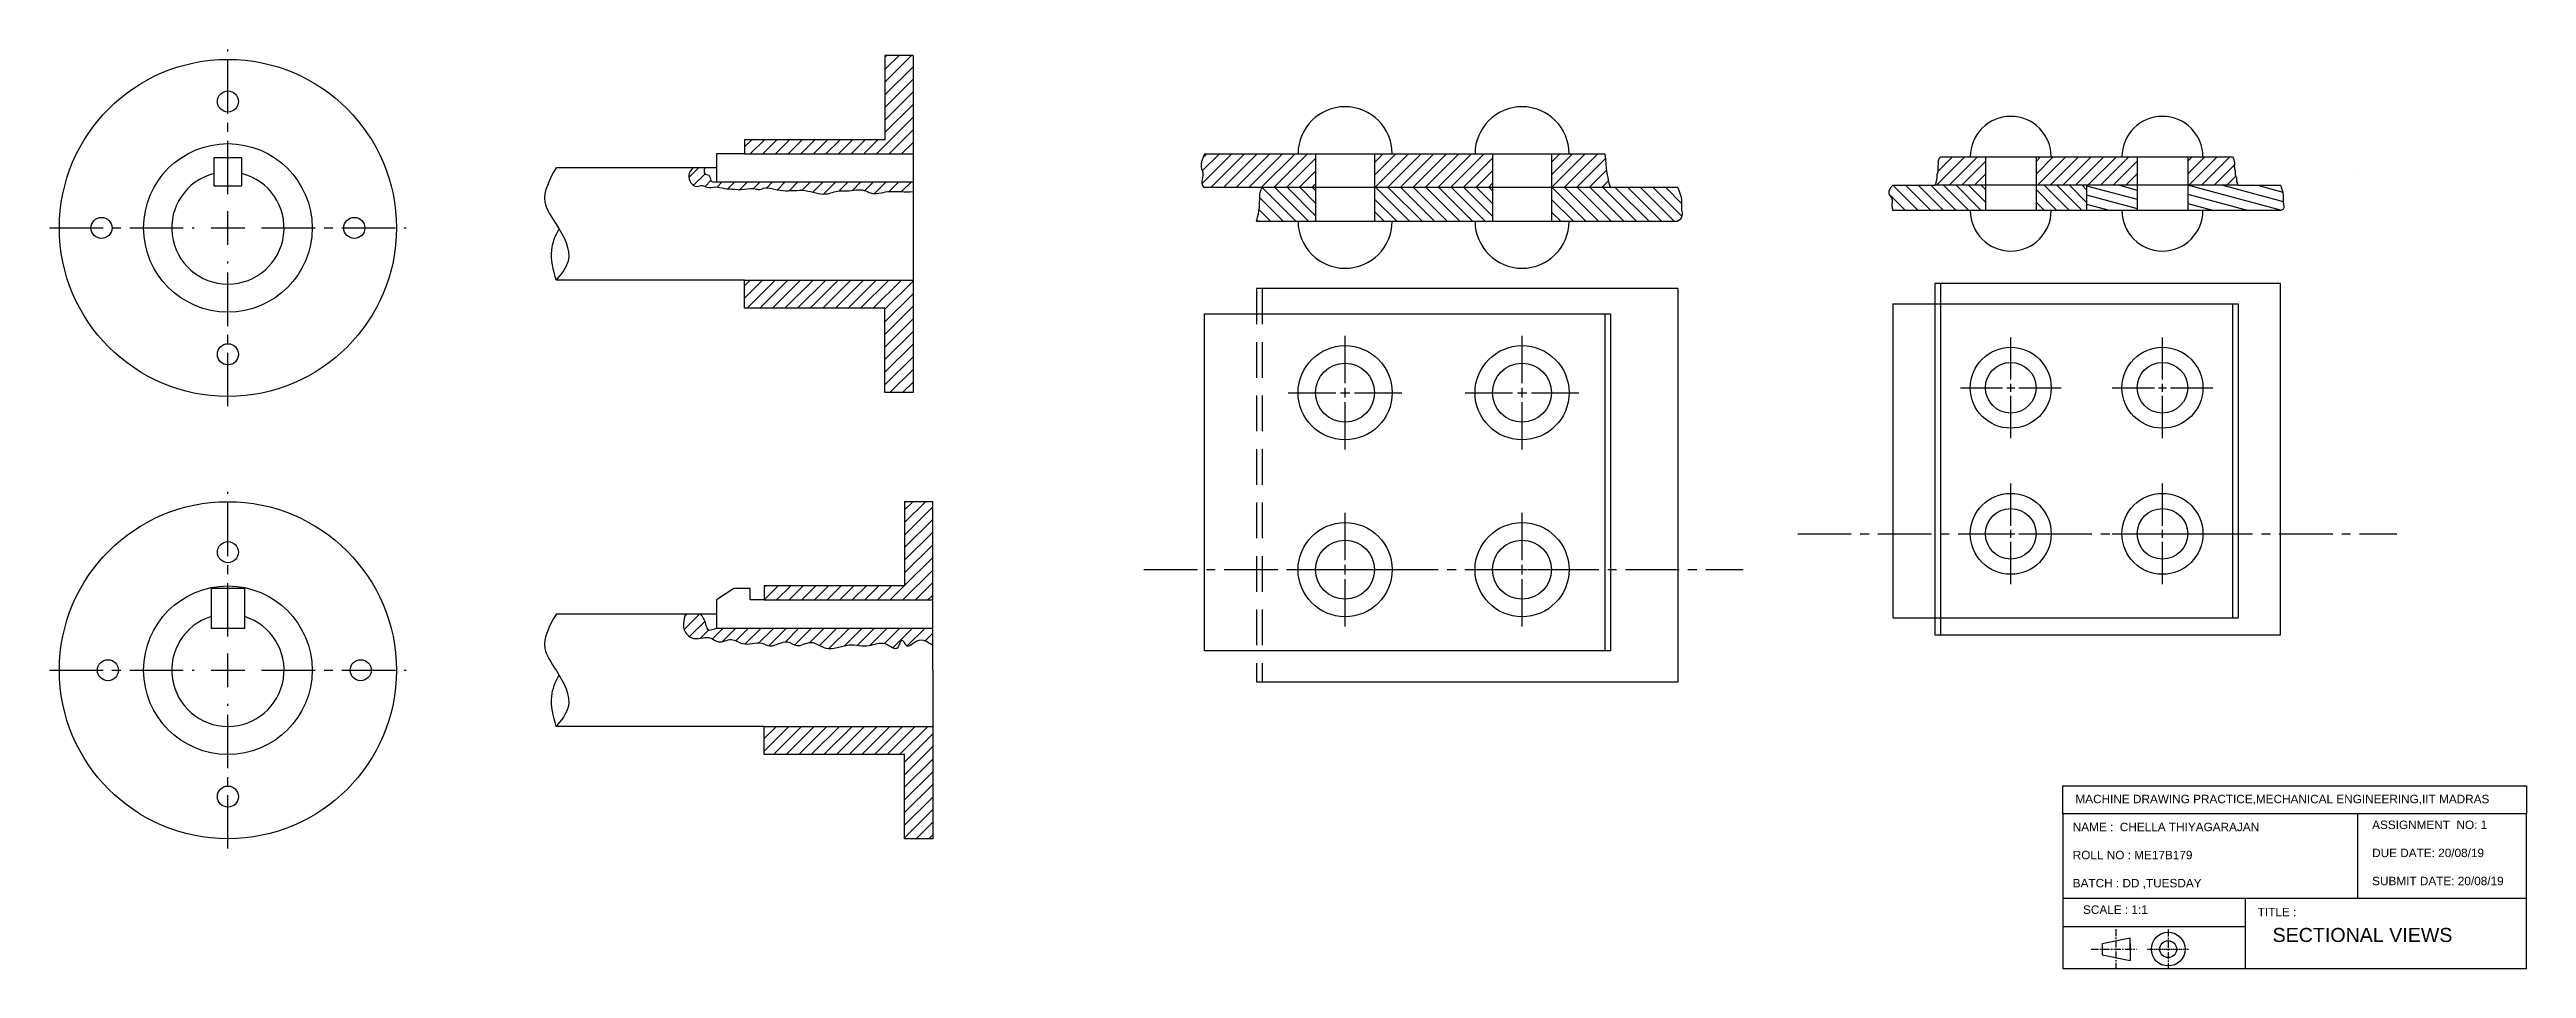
# Model space of a CAD drawing. Header units: millimetres. Extents: x 18367 to 19249, y 10657 to 10985.
import ezdxf

# ---------------------------------------------------------------- set-up
doc = ezdxf.new("R2010")
doc.units = ezdxf.units.MM
for name, pattern in [('CENTER', [2, 1.25, -0.25, 0.25, -0.25]), ('CENTER2', [28.575, 19.05, -3.175, 3.175, -3.175]), ('DASHED', [19.05, 12.7, -6.35]), ('HIDDEN', [0.375, 0.25, -0.125])]:
    doc.linetypes.add(name, pattern=pattern)
doc.styles.get("Standard").update_dxf_attribs({"font": 'arial.ttf'})
pattern_1 = [(45, (-611.6926, -142.3226), (-2.24506403, 2.24506403), [])]
pattern_2 = [(135, (-1012.8118, 111.708), (-2.24506403, -2.24506403), [])]

# ---------------------------------------------------------------- blocks, each defined once
blk = doc.blocks.new('*U1')
at = {"color": 0, "linetype": 'CENTER2', "transparency": 16777216}
for p, q in [((0, 3.35), (0, 20.25)), ((-20.25, 0), (-3.35, 0)), ((3.35, 0), (20.25, 0)), ((0, -20.25), (0, -3.35))]:
    blk.add_line(p, q, dxfattribs=at)
at = {"color": 0, "linetype": 'Continuous', "transparency": 16777216}
for p, q in [((-1.675, 0), (1.675, 0)), ((0, -1.675), (0, 1.675))]:
    blk.add_line(p, q, dxfattribs=at)
blk = doc.blocks.new('*U2')
at = {"color": 0, "linetype": 'CENTER2', "transparency": 16777216}
for p, q in [((0, 3.35), (0, 20.25)), ((-20.25, 0), (-3.35, 0)), ((3.35, 0), (20.25, 0)), ((0, -20.25), (0, -3.35))]:
    blk.add_line(p, q, dxfattribs=at)
at = {"color": 0, "linetype": 'Continuous', "transparency": 16777216}
for p, q in [((-1.675, 0), (1.675, 0)), ((0, -1.675), (0, 1.675))]:
    blk.add_line(p, q, dxfattribs=at)
blk = doc.blocks.new('*U3')
at = {"color": 0, "linetype": 'CENTER2', "transparency": 16777216}
for p, q in [((0, 3.35), (0, 20.25)), ((-20.25, 0), (-3.35, 0)), ((3.35, 0), (20.25, 0)), ((0, -20.25), (0, -3.35))]:
    blk.add_line(p, q, dxfattribs=at)
at = {"color": 0, "linetype": 'Continuous', "transparency": 16777216}
for p, q in [((-1.675, 0), (1.675, 0)), ((0, -1.675), (0, 1.675))]:
    blk.add_line(p, q, dxfattribs=at)
blk = doc.blocks.new('*U4')
at = {"color": 0, "linetype": 'CENTER2', "transparency": 16777216}
for p, q in [((0, 3.35), (0, 20.25)), ((-20.25, 0), (-3.35, 0)), ((3.35, 0), (20.25, 0)), ((0, -20.25), (0, -3.35))]:
    blk.add_line(p, q, dxfattribs=at)
at = {"color": 0, "linetype": 'Continuous', "transparency": 16777216}
for p, q in [((-1.675, 0), (1.675, 0)), ((0, -1.675), (0, 1.675))]:
    blk.add_line(p, q, dxfattribs=at)
blk = doc.blocks.new('*U5')
at = {"color": 0, "linetype": 'CENTER2', "transparency": 16777216}
blk.add_line((-91.32, 0), (121.97, 0), dxfattribs=at)
blk = doc.blocks.new('*U6')
at = {"color": 0, "linetype": 'CENTER2', "transparency": 16777216}
for p, q in [((0, 2.88), (0, 17.9)), ((-17.9, 0), (-2.88, 0)), ((2.88, 0), (17.9, 0)), ((0, -17.9), (0, -2.88))]:
    blk.add_line(p, q, dxfattribs=at)
at = {"color": 0, "linetype": 'Continuous', "transparency": 16777216}
for p, q in [((-1.44, 0), (1.44, 0)), ((0, -1.44), (0, 1.44))]:
    blk.add_line(p, q, dxfattribs=at)
blk = doc.blocks.new('*U7')
at = {"color": 0, "linetype": 'CENTER2', "transparency": 16777216}
for p, q in [((0, 2.88), (0, 17.9)), ((-17.9, 0), (-2.88, 0)), ((2.88, 0), (17.9, 0)), ((0, -17.9), (0, -2.88))]:
    blk.add_line(p, q, dxfattribs=at)
at = {"color": 0, "linetype": 'Continuous', "transparency": 16777216}
for p, q in [((-1.44, 0), (1.44, 0)), ((0, -1.44), (0, 1.44))]:
    blk.add_line(p, q, dxfattribs=at)
blk = doc.blocks.new('*U8')
at = {"color": 0, "linetype": 'CENTER2', "transparency": 16777216}
for p, q in [((0, 2.88), (0, 17.9)), ((-17.9, 0), (-2.88, 0)), ((2.88, 0), (17.9, 0)), ((0, -17.9), (0, -2.88))]:
    blk.add_line(p, q, dxfattribs=at)
at = {"color": 0, "linetype": 'Continuous', "transparency": 16777216}
for p, q in [((-1.44, 0), (1.44, 0)), ((0, -1.44), (0, 1.44))]:
    blk.add_line(p, q, dxfattribs=at)
blk = doc.blocks.new('*U9')
at = {"color": 0, "linetype": 'CENTER2', "transparency": 16777216}
for p, q in [((0, 2.88), (0, 17.9)), ((-17.9, 0), (-2.88, 0)), ((2.88, 0), (17.9, 0)), ((0, -17.9), (0, -2.88))]:
    blk.add_line(p, q, dxfattribs=at)
at = {"color": 0, "linetype": 'Continuous', "transparency": 16777216}
for p, q in [((-1.44, 0), (1.44, 0)), ((0, -1.44), (0, 1.44))]:
    blk.add_line(p, q, dxfattribs=at)
blk = doc.blocks.new('*U10')
at = {"color": 0, "linetype": 'CENTER2', "transparency": 16777216}
blk.add_line((-102.86, 0), (110.46, 0), dxfattribs=at)
blk = doc.blocks.new('*U19')
at = {"color": 0, "linetype": 'CENTER2', "transparency": 16777216}
for p, q in [((0, 12), (0, 63.5)), ((-63.5, 0), (-12, 0)), ((12, 0), (63.5, 0)), ((0, -63.5), (0, -12))]:
    blk.add_line(p, q, dxfattribs=at)
at = {"color": 0, "linetype": 'Continuous', "transparency": 16777216}
for p, q in [((-6, 0), (6, 0)), ((0, -6), (0, 6))]:
    blk.add_line(p, q, dxfattribs=at)
blk = doc.blocks.new('*U20')
at = {"color": 0, "linetype": 'CENTER2', "transparency": 16777216}
for p, q in [((0, 12), (0, 63.5)), ((-63.5, 0), (-12, 0)), ((12, 0), (63.5, 0)), ((0, -63.5), (0, -12))]:
    blk.add_line(p, q, dxfattribs=at)
at = {"color": 0, "linetype": 'Continuous', "transparency": 16777216}
for p, q in [((-6, 0), (6, 0)), ((0, -6), (0, 6))]:
    blk.add_line(p, q, dxfattribs=at)

msp = doc.modelspace()

# ---------------------------------------------------------------- hatches: boundary and pattern name
h = msp.add_hatch()
h.set_pattern_fill('ANSI31', color=3)
h.paths.add_polyline_path([(18674.5, 10982.41), (18664.5, 10982.41), (18664.5, 10952.41), (18614.5, 10952.41), (18614.5, 10947.41), (18674.5, 10947.41)])
h.paths.add_polyline_path([(18674.5, 10902.41), (18664.5, 10902.41), (18614.5, 10902.41), (18614.5, 10892.41), (18664.5, 10892.41), (18664.5, 10862.41), (18674.5, 10862.41)])
h = msp.add_hatch()
h.set_pattern_fill('ANSI31', color=3)
h.set_pattern_definition([(45, (-890.5782, 51.489), (-2.24506403, 2.24506403), [])])
edge = h.paths.add_edge_path()
edge.add_spline(control_points=[(18778.31, 10947.41), (18775.96, 10942.9), (18779.25, 10941.05), (18776.37, 10936.33), (18778.31, 10935.41)], knot_values=[0, 0, 0, 0, 1, 2, 2, 2, 2], degree=3, periodic=0)
edge.add_line((18778.31, 10935.41), (18817.81, 10935.41))
edge.add_line((18817.81, 10935.41), (18817.81, 10947.41))
edge.add_line((18817.81, 10947.41), (18778.31, 10947.41))
h.paths.add_polyline_path([(18838.81, 10935.41), (18880.81, 10935.41), (18880.81, 10947.41), (18838.81, 10947.41)])
edge = h.paths.add_edge_path()
edge.add_spline(control_points=[(18922.81, 10935.41), (18922.15, 10936.45), (18921.97, 10939.07), (18921.27, 10941.26), (18920.81, 10947.41)], knot_values=[0, 0, 0, 0, 1, 2, 2, 2, 2], degree=3, periodic=0)
edge.add_line((18920.81, 10947.41), (18901.81, 10947.41))
edge.add_line((18901.81, 10947.41), (18901.81, 10935.41))
edge.add_line((18901.81, 10935.41), (18922.81, 10935.41))
at = {"linetype": 'DASHED'}
h = msp.add_hatch(dxfattribs=at)
h.set_pattern_fill('ANSI31', color=3)
h.set_pattern_definition([(45, (-1012.8118, 111.708), (-2.24506403, 2.24506403), [])])
edge = h.paths.add_edge_path()
edge.add_spline(control_points=[(19040.24, 10946.29), (19040.24, 10946.25), (19039.28, 10944.88), (19039.69, 10943.78), (19039.28, 10942.65), (19039.61, 10940.96), (19038.9, 10940.12), (19039.15, 10937.88), (19038.29, 10936.2)], knot_values=[0, 0, 0, 0, 0.944128, 1.944128, 2.944128, 3.944128, 4.944128, 5.944128, 5.944128, 5.944128, 5.944128], degree=3, periodic=0)
edge.add_line((19038.29, 10936.2), (19056.29, 10936.2))
edge.add_line((19056.29, 10936.2), (19056.29, 10946.29))
edge.add_line((19056.29, 10946.29), (19040.24, 10946.29))
h.paths.add_polyline_path([(19110.29, 10936.2), (19110.29, 10946.32), (19074.29, 10946.3), (19074.29, 10936.2)])
edge = h.paths.add_edge_path()
edge.add_line((19128.29, 10946.32), (19128.29, 10936.2))
edge.add_line((19128.29, 10936.2), (19146.29, 10936.2))
edge.add_spline(control_points=[(19146.29, 10936.2), (19145.45, 10937.41), (19145.94, 10938.88), (19145.07, 10939.55), (19145.3, 10941.49), (19144.65, 10942.63), (19145.14, 10944.64), (19144.29, 10946.33)], knot_values=[0, 0, 0, 0, 1, 2, 3, 4, 5, 5, 5, 5], degree=3, periodic=0)
edge.add_line((19144.29, 10946.33), (19128.29, 10946.32))
h = msp.add_hatch()
h.set_pattern_fill('ANSI31', color=3)
edge = h.paths.add_edge_path()
edge.add_line((18674.5, 10937.41), (18604.5, 10937.41))
edge.add_spline(control_points=[(18604.5, 10937.41), (18603.71, 10937.39), (18602.1, 10937.34), (18602.33, 10940.06), (18599.72, 10940.09), (18600.11, 10941.57), (18600.33, 10942.41)], knot_values=[0, 0, 0, 0, 1.973449, 4.066786, 5.614239, 7.672755, 7.672755, 7.672755, 7.672755], degree=3, periodic=0)
edge.add_line((18600.33, 10942.41), (18596.15, 10942.41))
edge.add_spline(control_points=[(18596.15, 10942.41), (18595.45, 10941.6), (18593.62, 10939.5), (18596.48, 10934.9), (18599.41, 10936.52), (18601.4, 10935.02), (18604.23, 10935.97), (18607.06, 10935.02), (18610.61, 10934.82), (18614.34, 10934.57), (18617.59, 10935.31), (18619.76, 10934.48), (18621.56, 10935.51), (18624.56, 10935.06), (18629.4, 10933.76), (18635.97, 10935.23), (18642.64, 10932.1), (18647.46, 10934.48), (18652.05, 10933.91), (18656.01, 10935.29), (18660.42, 10932.59), (18665.08, 10934.32), (18670.1, 10933.87), (18673.11, 10933.91), (18674.5, 10933.94)], knot_values=[0, 0, 0, 0, 3.082862, 7.92909, 9.817641, 11.740154, 14.497003, 18.05847, 20.45079, 25.149919, 29.344748, 29.986839, 31.900453, 34.928348, 38.859445, 46.883612, 54.348637, 59.108639, 61.903018, 68.129778, 70.464709, 76.641043, 81.53121, 85.674401, 85.674401, 85.674401, 85.674401], degree=3, periodic=0)
edge.add_line((18674.5, 10933.94), (18674.5, 10937.41))
h = msp.add_hatch()
h.set_pattern_fill('ANSI31', color=3, angle=90)
h.set_pattern_definition([(135, (-890.5782, 51.489), (-2.24506403, -2.24506403), [])])
h.paths.add_polyline_path([(18838.81, 10935.41), (18838.81, 10923.41), (18880.81, 10923.41), (18880.81, 10935.41)])
edge = h.paths.add_edge_path()
edge.add_line((18817.81, 10935.41), (18798.81, 10935.41))
edge.add_spline(control_points=[(18798.81, 10935.41), (18797.84, 10933.99), (18798.18, 10932.33), (18797.67, 10929.81), (18797.92, 10927.53), (18796.81, 10923.41)], knot_values=[0, 0, 0, 0, 1, 2, 3, 3, 3, 3], degree=3, periodic=0)
edge.add_line((18796.81, 10923.41), (18817.81, 10923.41))
edge.add_line((18817.81, 10923.41), (18817.81, 10935.41))
edge = h.paths.add_edge_path()
edge.add_spline(control_points=[(18946.81, 10923.41), (18949.15, 10925.1), (18947.09, 10928.13), (18948.75, 10930.4), (18946.81, 10935.41)], knot_values=[0, 0, 0, 0, 1, 2, 2, 2, 2], degree=3, periodic=0)
edge.add_line((18946.81, 10935.41), (18928.31, 10935.41))
edge.add_line((18928.31, 10935.41), (18901.81, 10935.41))
edge.add_line((18901.81, 10935.41), (18901.81, 10923.41))
edge.add_line((18901.81, 10923.41), (18946.81, 10923.41))
h = msp.add_hatch(dxfattribs=at)
h.set_pattern_fill('ANSI31', color=3, angle=90)
h.set_pattern_definition(pattern_2)
edge = h.paths.add_edge_path()
edge.add_line((19056.29, 10927.2), (19056.29, 10936.2))
edge.add_line((19056.29, 10936.2), (19038.29, 10936.2))
edge.add_line((19038.29, 10936.2), (19023.29, 10936.2))
edge.add_spline(control_points=[(19023.29, 10936.2), (19020.75, 10933.48), (19023.6, 10931.96), (19022.67, 10929.25), (19023.29, 10927.2), (19023.29, 10927.2)], knot_values=[0, 0, 0, 0, 1, 2, 3, 3, 3, 3], degree=3, periodic=0)
edge.add_line((19023.29, 10927.2), (19056.29, 10927.2))
h = msp.add_hatch(dxfattribs=at)
h.set_pattern_fill('ANSI31', color=3, angle=90)
h.set_pattern_definition(pattern_2)
h.paths.add_polyline_path([(19074.29, 10936.2), (19074.29, 10927.2), (19092.29, 10927.2), (19092.29, 10936.2)])
h = msp.add_hatch(dxfattribs=at)
h.set_pattern_fill('ANSI31', color=3, angle=120)
h.set_pattern_definition([(165, (-1012.8118, 111.708), (-0.82175047, -3.0668145), [])])
h.paths.add_polyline_path([(19092.29, 10936.2), (19092.29, 10927.2), (19110.29, 10927.2), (19110.29, 10936.2)])
edge = h.paths.add_edge_path()
edge.add_line((19128.29, 10936.2), (19128.29, 10927.2))
edge.add_line((19128.29, 10927.2), (19161.29, 10927.2))
edge.add_spline(control_points=[(19161.29, 10927.2), (19163.23, 10927.73), (19161.38, 10930.7), (19162.9, 10932.29), (19161.29, 10936.2)], knot_values=[0, 0, 0, 0, 1, 2, 2, 2, 2], degree=3, periodic=0)
edge.add_line((19161.29, 10936.2), (19146.29, 10936.2))
edge.add_line((19146.29, 10936.2), (19128.29, 10936.2))
h = msp.add_hatch()
h.set_pattern_fill('ANSI31', color=3)
h.set_pattern_definition(pattern_1)
h.paths.add_polyline_path([(18671.5, 10793.56), (18621.5, 10793.56), (18621.5, 10788.56), (18681.5, 10788.56), (18681.5, 10823.56), (18671.5, 10823.56)])
h.paths.add_polyline_path([(18681.5, 10743.56), (18621.5, 10743.56), (18621.5, 10733.56), (18671.5, 10733.56), (18671.5, 10703.56), (18681.5, 10703.56)])
h = msp.add_hatch()
h.set_pattern_fill('ANSI31', color=3)
h.set_pattern_definition(pattern_1)
edge = h.paths.add_edge_path()
edge.add_spline(control_points=[(18593.41, 10783.56), (18592.85, 10781.39), (18591.91, 10777.73), (18597.03, 10773.69), (18601.75, 10776.24), (18605.57, 10772.6), (18609.77, 10775.59), (18614.46, 10771.71), (18619.49, 10774.26), (18624.56, 10771.08), (18629.02, 10775.17), (18633.5, 10771.18), (18638.36, 10774.92), (18644.1, 10769.6), (18651.28, 10773.67), (18658.49, 10771.33), (18664.02, 10774.58), (18669.26, 10769.45), (18670.35, 10775.85), (18672.28, 10770.54), (18676.53, 10775.91), (18679.69, 10773.7), (18681.5, 10772.44)], knot_values=[0, 0, 0, 0, 6.124972, 10.3489, 16.268918, 19.235069, 23.999922, 28.132427, 35.072863, 38.074153, 44.56058, 48.085137, 53.110534, 58.891153, 67.233305, 74.380011, 80.229189, 84.883334, 87.805815, 90.131907, 94.43348, 100.192281, 100.192281, 100.192281, 100.192281], degree=3, periodic=0)
edge.add_line((18681.5, 10772.44), (18681.5, 10778.56))
edge.add_line((18681.5, 10778.56), (18604.5, 10778.56))
edge.add_spline(control_points=[(18604.5, 10778.56), (18603.18, 10778.05), (18601.07, 10777.22), (18600.65, 10780.91), (18599.56, 10782.49), (18598.82, 10783.56)], knot_values=[0, 0, 0, 0, 3.252153, 5.187174, 9.203981, 9.203981, 9.203981, 9.203981], degree=3, periodic=0)
edge.add_line((18598.82, 10783.56), (18593.41, 10783.56))

# ---------------------------------------------------------------- linework, layer by layer
at = {"color": 4}
for p, q in [((18674.5, 10982.41), (18664.5, 10982.41)), ((18664.5, 10982.41), (18664.5, 10952.41)), ((18674.5, 10982.41), (18674.5, 10862.41)), ((18664.5, 10952.41), (18614.5, 10952.41)), ((18614.5, 10952.41), (18614.5, 10947.41)), ((18435.57, 10946.03), (18425.57, 10946.03)), ((18425.57, 10946.03), (18425.57, 10936.03)), ((18435.57, 10936.03), (18435.57, 10946.03)), ((18614.5, 10947.41), (18604.5, 10947.41)), ((18604.5, 10947.41), (18604.5, 10937.41)), ((18614.5, 10947.41), (18674.5, 10947.41)), ((18778.31, 10947.41), (18920.81, 10947.41)), ((18817.81, 10947.41), (18817.81, 10923.41)), ((18838.81, 10947.41), (18838.81, 10923.41)), ((18880.81, 10947.41), (18880.81, 10923.41)), ((18901.81, 10947.41), (18901.81, 10923.41)), ((19040.23, 10946.29), (19144.29, 10946.33)), ((19056.29, 10946.33), (19056.29, 10927.25)), ((19074.29, 10946.33), (19074.29, 10927.2)), ((19110.29, 10946.33), (19110.29, 10927.2)), ((19128.29, 10946.33), (19128.29, 10927.2)), ((18425.57, 10936.03), (18430.57, 10936.03)), ((18430.57, 10936.03), (18435.57, 10936.03)), ((18604.5, 10942.41), (18547.4, 10942.41)), ((18604.5, 10937.41), (18674.5, 10937.41)), ((18928.31, 10935.41), (18778.31, 10935.41)), ((18946.81, 10935.41), (18928.31, 10935.41)), ((19023.29, 10936.2), (19038.29, 10936.2)), ((19146.29, 10936.2), (19038.29, 10936.2)), ((19092.29, 10936.2), (19092.29, 10927.2)), ((19146.29, 10936.2), (19161.29, 10936.2)), ((19188.29, 10941.83), (19188.29, 10941.83)), ((19161.29, 10927.2), (19023.29, 10927.2)), ((18796.81, 10923.41), (18946.81, 10923.41)), ((18614.5, 10902.41), (18547.4, 10902.41)), ((18614.5, 10892.41), (18614.5, 10902.41)), ((18614.5, 10902.41), (18664.5, 10902.41)), ((18664.5, 10902.41), (18674.5, 10902.41)), ((18946.81, 10899.43), (18796.81, 10899.43)), ((18946.81, 10899.43), (18946.81, 10759.43)), ((19161.29, 10901.2), (19038.29, 10901.2)), ((19038.29, 10901.2), (19038.29, 10776.2)), ((19040.29, 10901.2), (19040.29, 10776.2)), ((19161.29, 10776.2), (19161.29, 10901.2)), ((18664.5, 10892.41), (18614.5, 10892.41)), ((18664.5, 10862.41), (18664.5, 10892.41)), ((19023.29, 10894.03), (19023.29, 10782.2)), ((19023.29, 10894.03), (19146.29, 10894.03)), ((19144.29, 10894.03), (19144.29, 10782.2)), ((19146.29, 10894.03), (19146.29, 10782.2)), ((18778.31, 10770.41), (18778.31, 10890.41)), ((18778.31, 10890.41), (18922.81, 10890.41)), ((18920.81, 10890.41), (18920.81, 10770.41)), ((18922.81, 10890.41), (18922.81, 10770.41)), ((18674.5, 10862.41), (18664.5, 10862.41)), ((18681.5, 10823.56), (18671.5, 10823.56)), ((18671.5, 10823.56), (18671.5, 10793.56)), ((18681.5, 10763.56), (18681.5, 10823.56)), ((18671.5, 10793.56), (18621.5, 10793.56)), ((18621.5, 10793.56), (18621.5, 10788.56)), ((18436.57, 10792.63), (18424.57, 10792.63)), ((18424.57, 10792.63), (18424.57, 10778.56)), ((18436.57, 10778.56), (18436.57, 10792.63)), ((18610.7, 10792.63), (18604.5, 10788.56)), ((18604.5, 10788.56), (18604.5, 10778.56)), ((18616.56, 10792.63), (18610.7, 10792.63)), ((18616.56, 10788.56), (18616.56, 10792.63)), ((18621.5, 10788.56), (18616.56, 10788.56)), ((18621.5, 10788.56), (18681.5, 10788.56)), ((18424.57, 10778.56), (18430.57, 10778.56)), ((18430.57, 10778.56), (18436.57, 10778.56)), ((18604.5, 10783.56), (18547.4, 10783.56)), ((18604.5, 10778.56), (18681.5, 10778.56)), ((19023.29, 10782.2), (19146.29, 10782.2)), ((19038.29, 10776.2), (19161.29, 10776.2)), ((18922.81, 10770.41), (18778.31, 10770.41)), ((18681.5, 10763.56), (18681.5, 10703.56)), ((18796.81, 10759.43), (18946.81, 10759.43)), ((18621.5, 10743.56), (18547.4, 10743.56)), ((18621.5, 10733.56), (18621.5, 10743.56)), ((18621.5, 10743.56), (18681.5, 10743.56)), ((18671.5, 10733.56), (18621.5, 10733.56)), ((18671.5, 10703.56), (18671.5, 10733.56)), ((19248.89, 10682.38), (19248.89, 10712.38)), ((18681.5, 10703.56), (18671.5, 10703.56)), ((19248.89, 10657.38), (19248.89, 10682.38)), ((19083.89, 10657.38), (19148.89, 10657.38)), ((19148.89, 10657.38), (19248.89, 10657.38))]:
    msp.add_line(p, q, dxfattribs=at)
at = {"color": 4, "linetype": 'DASHED'}
for p, q in [((18796.81, 10899.43), (18796.81, 10759.43)), ((18798.81, 10899.43), (18798.81, 10759.43))]:
    msp.add_line(p, q, dxfattribs=at)
at = {"color": 6}
for p, q in [((19083.89, 10722.38), (19248.89, 10722.38)), ((19083.89, 10712.38), (19083.89, 10722.38)), ((19248.89, 10712.38), (19083.89, 10712.38)), ((19083.89, 10712.38), (19083.89, 10682.38)), ((19188.89, 10682.38), (19188.89, 10712.38)), ((19083.89, 10682.38), (19248.89, 10682.38)), ((19083.89, 10682.38), (19083.89, 10672.38)), ((19148.89, 10672.38), (19148.89, 10682.38)), ((19083.89, 10672.38), (19148.89, 10672.38)), ((19083.89, 10672.38), (19083.89, 10657.38)), ((19148.89, 10657.38), (19148.89, 10672.38))]:
    msp.add_line(p, q, dxfattribs=at)
at = {"color": 4, "ltscale": 2}
msp.add_line((19248.89, 10722.38), (19248.89, 10712.38), dxfattribs=at)
at = {"color": 4, "linetype": 'CENTER', "ltscale": 2}
for p, q in [((19102.73, 10671.37), (19102.73, 10657.38)), ((19121.35, 10671.23), (19121.35, 10657.66)), ((19093.97, 10664.26), (19110.01, 10664.26))]:
    msp.add_line(p, q, dxfattribs=at)
at = {"color": 4, "ltscale": 0.2}
for p, q in [((19097.86, 10666.26), (19107.86, 10668.26)), ((19097.86, 10666.26), (19097.86, 10662.26)), ((19097.86, 10662.26), (19107.86, 10660.26)), ((19107.86, 10664.26), (19107.86, 10668.26)), ((19107.86, 10666.26), (19107.86, 10662.26)), ((19107.86, 10664.26), (19107.86, 10660.26)), ((19121.35, 10664.26), (19121.35, 10664.26))]:
    msp.add_line(p, q, dxfattribs=at)
at = {"color": 4, "linetype": 'HIDDEN', "ltscale": 2}
msp.add_line((19113.87, 10664.26), (19128.94, 10664.26), dxfattribs=at)
at = {"color": 4}
for centre, radius in [((18430.57, 10921.03), 60), ((18430.57, 10921.03), 30), ((18828.31, 10862.36), 16.75), ((18828.31, 10862.36), 10.5), ((18891.31, 10862.36), 16.75), ((18891.31, 10862.36), 10.5), ((19065.29, 10864.12), 14.4), ((19065.29, 10864.12), 9), ((19119.29, 10864.12), 14.4), ((19119.29, 10864.12), 9), ((18430.57, 10763.56), 60), ((19065.29, 10812.12), 14.4), ((19065.29, 10812.12), 9), ((19119.29, 10812.12), 14.4), ((19119.29, 10812.12), 9), ((18828.31, 10799.36), 16.75), ((18891.31, 10799.36), 16.75), ((18828.31, 10799.36), 10.5), ((18891.31, 10799.36), 10.5), ((18430.57, 10763.56), 30)]:
    msp.add_circle(centre, radius, dxfattribs=at)
at = {"color": 4, "ltscale": 0.2}
for centre, radius in [((18430.57, 10966.03), 3.75), ((18385.57, 10921.03), 3.75), ((18475.57, 10921.03), 3.75), ((18430.57, 10876.03), 3.75), ((18430.57, 10805.59), 3.75), ((18387.86, 10763.56), 3.75), ((18477.86, 10763.56), 3.75), ((18430.57, 10718.56), 3.75), ((19121.35, 10664.26), 6), ((19121.35, 10664.26), 3)]:
    msp.add_circle(centre, radius, dxfattribs=at)
at = {"color": 4}
for centre, radius, start, end in [((18828.31, 10947.41), 16.75, 0, 180), ((18891.31, 10947.41), 16.75, 0, 180), ((19065.29, 10946.33), 14.4, 0, 180), ((19119.29, 10946.33), 14.4, 0, 180), ((18430.57, 10921.03), 20, 104.47751, 75.52249), ((19065.29, 10927.2), 14.4, 180, 0), ((19119.29, 10927.2), 14.4, 180, 0), ((18828.31, 10923.41), 16.75, 180, 0), ((18891.31, 10923.41), 16.75, 180, 0), ((18430.57, 10763.56), 20, 107.4576, 72.5424)]:
    msp.add_arc(centre, radius, start, end, dxfattribs=at)
for points in [[(18778.31, 10947.41), (18775.96, 10942.9), (18779.25, 10941.05), (18776.37, 10936.33), (18778.31, 10935.41)], [(18920.81, 10947.41), (18921.27, 10941.26), (18921.97, 10939.07), (18922.15, 10936.45), (18922.81, 10935.41)], [(18796.81, 10923.41), (18797.92, 10927.53), (18797.67, 10929.81), (18798.18, 10932.33), (18797.84, 10933.99), (18798.81, 10935.41)], [(18946.81, 10935.41), (18948.75, 10930.4), (18947.09, 10928.13), (18949.15, 10925.1), (18946.81, 10923.41)]]:
    msp.add_open_spline(points, degree=3, dxfattribs=at)
at = {"color": 4, "linetype": 'DASHED'}
for points in [[(19038.29, 10936.2), (19039.15, 10937.88), (19038.9, 10940.12), (19039.61, 10940.96), (19039.28, 10942.65), (19039.69, 10943.78), (19039.27, 10944.9), (19040.29, 10946.33), (19040.23, 10946.29)], [(19144.29, 10946.33), (19145.14, 10944.64), (19144.65, 10942.63), (19145.3, 10941.49), (19145.07, 10939.55), (19145.94, 10938.88), (19145.45, 10937.41), (19146.29, 10936.2)], [(19023.29, 10936.2), (19020.75, 10933.48), (19023.6, 10931.96), (19022.67, 10929.25), (19023.29, 10927.2), (19023.29, 10927.2)], [(19161.29, 10936.2), (19162.9, 10932.29), (19161.38, 10930.7), (19163.23, 10927.73), (19161.29, 10927.2)]]:
    msp.add_open_spline(points, degree=3, dxfattribs=at)
at = {"color": 4}
for points in [[(18547.4, 10942.41), (18543.42, 10930.18), (18547.4, 10922.41), (18551.68, 10909.24), (18547.4, 10902.41)], [(18596.15, 10942.41), (18594.65, 10939.72), (18597.51, 10935.8), (18599.37, 10936.13), (18601.18, 10935.48), (18603.93, 10935.6), (18607.46, 10935.08), (18609.84, 10934.86), (18614.54, 10934.81), (18618.73, 10934.86), (18619.35, 10934.69), (18621.21, 10935.13), (18624.24, 10935.06), (18628.1, 10934.32), (18636.12, 10934.32), (18643.49, 10933.11), (18648.13, 10934.19), (18650.92, 10934.19), (18657.14, 10934.38), (18659.3, 10933.49), (18665.46, 10933.94), (18670.35, 10933.94), (18674.5, 10933.94)], [(18600.33, 10942.41), (18600.33, 10940.35), (18601.75, 10939.75), (18602.57, 10937.82), (18604.5, 10937.41)], [(18547.4, 10783.56), (18543.42, 10771.33), (18547.4, 10763.56), (18551.68, 10750.39), (18547.4, 10743.56)], [(18593.41, 10783.56), (18593.21, 10777.44), (18596.58, 10774.89), (18602.5, 10774.99), (18605.15, 10773.67), (18609.84, 10774.48), (18613.72, 10773.05), (18620.66, 10773.16), (18623.52, 10772.24), (18629.85, 10773.67), (18633.11, 10772.34), (18638.01, 10773.46), (18643.42, 10771.42), (18651.69, 10772.55), (18658.83, 10772.34), (18664.65, 10772.95), (18669.14, 10771.73), (18670.57, 10774.28), (18671.99, 10772.44), (18675.98, 10774.07), (18681.5, 10772.44)], [(18598.82, 10783.56), (18600.66, 10779.99), (18601.27, 10778.15), (18604.5, 10778.56)]]:
    msp.add_spline(points, degree=3, dxfattribs=at)
for points in [[(18547.4, 10902.41), (18546.45, 10906.04), (18544.77, 10912.43), (18547.12, 10918.25), (18548.46, 10920.72)], [(18547.4, 10743.56), (18546.45, 10747.19), (18544.77, 10753.58), (18547.12, 10759.4), (18548.46, 10761.87)]]:
    msp.add_open_spline(points, degree=3, knots=[0, 0, 0, 0, 10.816028, 19.049578, 19.049578, 19.049578, 19.049578], dxfattribs=at)

# ---------------------------------------------------------------- block references
at = {"color": 1, "linetype": 'CENTER2'}
for name, p in [('*U19', (18430.57, 10921.03)), ('*U1', (18828.31, 10862.36)), ('*U2', (18891.31, 10862.36)), ('*U6', (19065.29, 10864.12)), ('*U7', (19119.29, 10864.12)), ('*U8', (19065.29, 10812.12)), ('*U9', (19119.29, 10812.12)), ('*U20', (18430.57, 10763.56)), ('*U3', (18828.31, 10799.36)), ('*U4', (18891.31, 10799.36)), ('*U10', (19092.29, 10812.12)), ('*U5', (18848.01, 10799.36))]:
    msp.add_blockref(name, p, dxfattribs=at)

# ---------------------------------------------------------------- texts
at = {"color": 4, "attachment_point": 1}
for s, width, heights, insert, char_height in [('MACHINE DRAWING PRACTICE,MECHANICAL ENGINEERING,IIT MADRAS', 164.3264, [7.38], (19088.31, 10719.21), 3), ('NAME :  CHELLA THIYAGARAJAN\\P\\PROLL NO : ME17B179\\P\\PBATCH : DD ,TUESDAY', 99.4536, [0], (19087.36, 10709.26), 3), ('ASSIGNMENT  NO: 1\\P\\PDUE DATE: 20/08/19\\P\\PSUBMIT DATE: 20/08/19', 75.9758, [0], (19193.95, 10710.03), 3), ('SCALE : 1:1', 57.1733, [0], (19091.02, 10679.83), 3), ('TITLE : ', 48.327, [0], (19153.22, 10678.96), 3), (' SECTIONAL VIEWS ', 87.1079, [0], (19156.56, 10671.81), 5)]:
    msp.add_mtext_dynamic_manual_height_columns(s, width=width, gutter_width=1, heights=heights, dxfattribs=dict(at, insert=insert, char_height=char_height))

doc.saveas('drawing.dxf')
